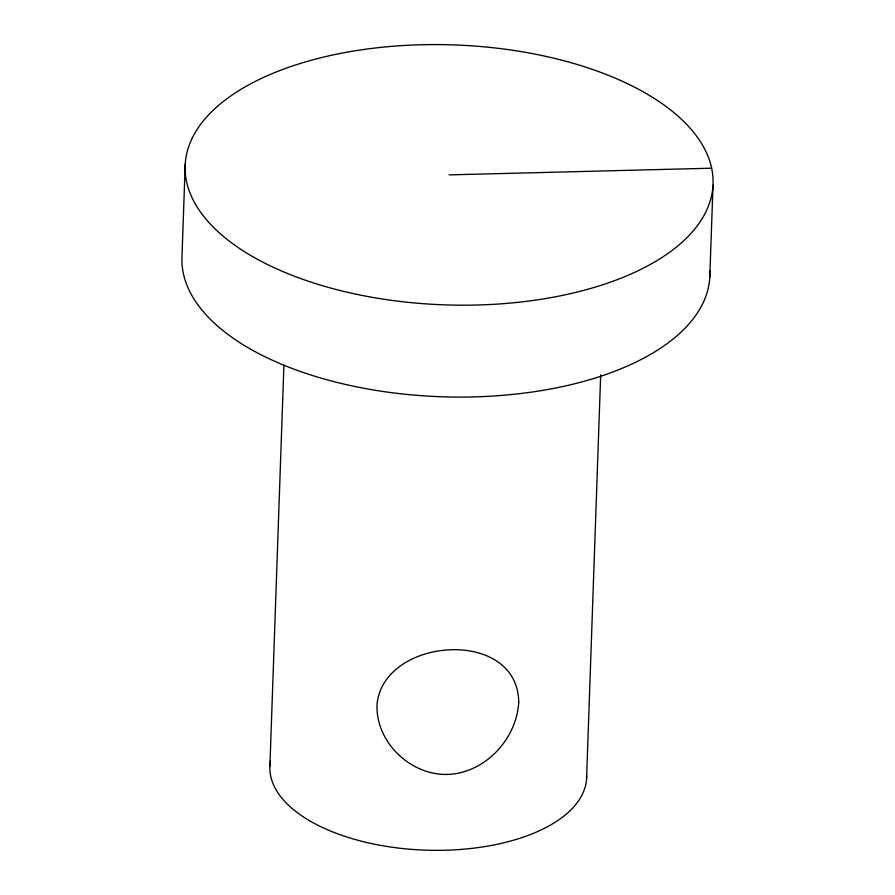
<?xml version="1.0" encoding="UTF-8"?>
<svg xmlns="http://www.w3.org/2000/svg" width="895" height="895" viewBox="0 0 895 895"><rect width="100%" height="100%" fill="white"/><g stroke="black" fill="none" stroke-linecap="round" stroke-linejoin="round"><path stroke-width="1.34" d="M185.209 164.523L181.998 256.417A264.103 130.055 2 0 0 445.699 396.877A264.103 130.055 2 0 0 709.802 270.57M269.91 765.963L283.905 365.272M586.583 778.381L600.679 374.904M709.791 277.126L713.002 185.231A264.103 130.055 2 0 0 323.084 57.213A264.103 130.055 2 0 0 311.225 282.193A264.103 130.055 2 0 0 713.002 185.231M449.1 174.883L711.637 168.193M586.639 775.831A158.46 78.033 2 0 1 421.545 849.993A158.46 78.033 2 0 1 270.514 760.873M518.731 702.072C516.751 739.057 485.157 773.101 447.489 774.443C410.66 775.35 376.381 742.772 376.963 705.685C381.527 637.173 517.601 626.444 518.731 702.072"/></g></svg>
